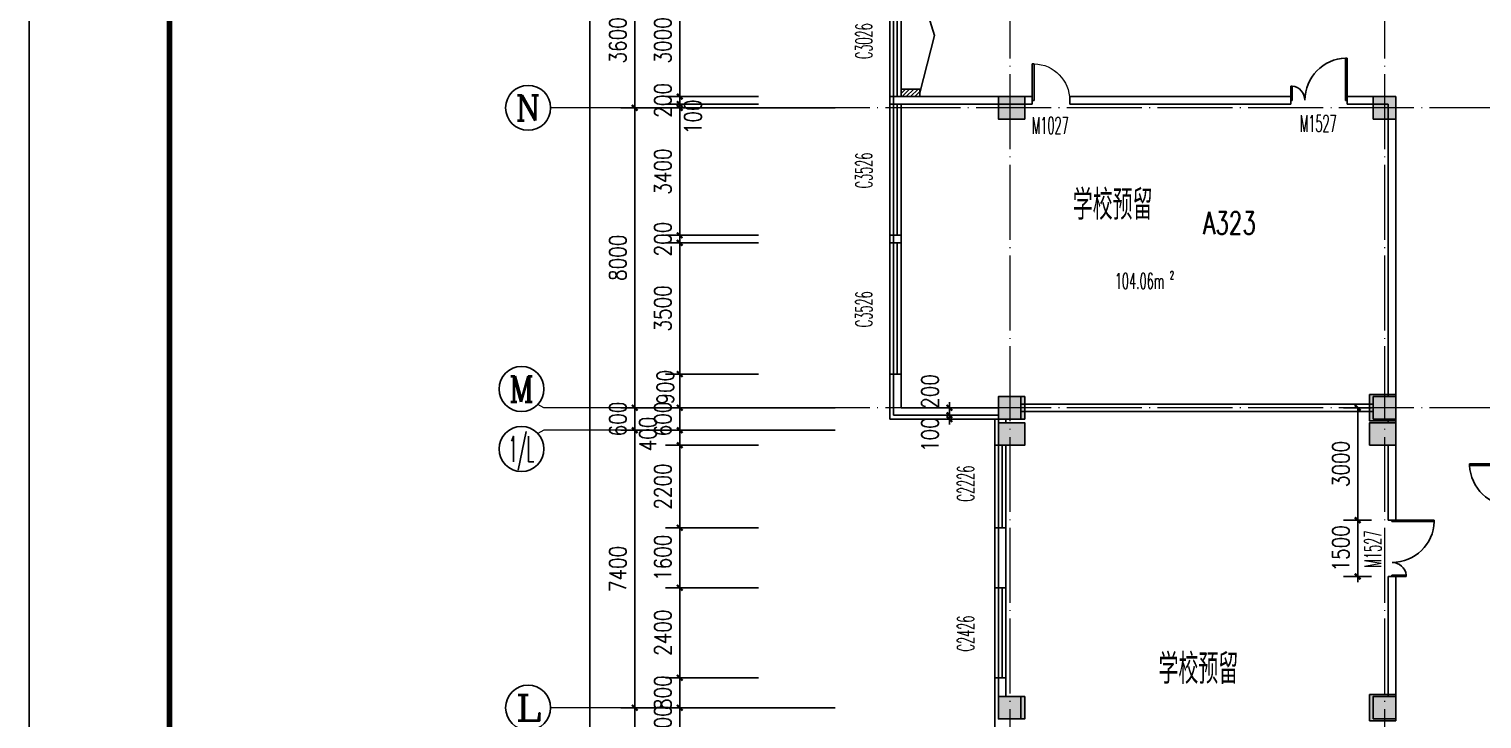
# Model space of a CAD drawing. Extents: x 1417642 to 3570900, y 124798 to 1191112.
# Drawn here: x 1417642 to 1456410, y 461495 to 479896 of the extents above; entities that cross this region are included whole.
import ezdxf
from ezdxf.enums import TextEntityAlignment as Align

# ---------------------------------------------------------------- set-up
doc = ezdxf.new("R2010")
doc.units = 0
doc.header["$LTSCALE"] = 1000
doc.header["$MEASUREMENT"] = 0
doc.linetypes.add('DOTE', pattern=[2.42, 2, -0.2, 0.02, -0.2])
doc.layers.get('0').update_dxf_attribs({"linetype": 'CONTINUOUS'})
doc.layers.get('Defpoints').update_dxf_attribs({"linetype": 'CONTINUOUS'})
for name, color, linetype in [('AXIS', 3, 'CONTINUOUS'), ('AXIS_TEXT', 7, 'CONTINUOUS'), ('colu', 2, 'CONTINUOUS'), ('COLUMN', 9, 'CONTINUOUS'), ('DOTE', 1, 'DOTE'), ('PUB_DIM', 3, 'CONTINUOUS'), ('PUB_HATCH', 8, 'CONTINUOUS'), ('PUB_TEXT', 40, 'CONTINUOUS'), ('PUB_TITLE', 4, 'CONTINUOUS'), ('SPACE', 7, 'CONTINUOUS'), ('STAIR', 2, 'CONTINUOUS'), ('SURFACE', 6, 'CONTINUOUS'), ('tiaozheng', 20, 'CONTINUOUS'), ('WALL', 4, 'CONTINUOUS'), ('WINDOW', 2, 'CONTINUOUS'), ('WINDOW_TEXT', 7, 'CONTINUOUS'), ('填充', 252, 'CONTINUOUS'), ('柱填充', 8, 'CONTINUOUS')]:
    doc.layers.add(name, color=color, linetype=linetype)
doc.styles.add('_TCH_AXIS', font='COMPLEX', dxfattribs={"bigfont": 'GBCBIG'})
doc.styles.add('_TCH_SPACE', font='ROMANS', dxfattribs={"width": 0.7, "height": 5, "bigfont": 'Z'})
doc.styles.add('_TCH_WINDOW', font='ROMANS.shx', dxfattribs={"width": 0.7, "height": 400, "bigfont": 'Z.shx'})
doc.styles.add('DIM_FONT', font='SIMPLEX.shx', dxfattribs={"width": 0.8})
doc.styles.add('Z', font='ROMANS', dxfattribs={"width": 0.7, "bigfont": 'Z'})
doc.dimstyles.new('DIMN150', dxfattribs={"dimscale": 1.5, "dimtxt": 300, "dimasz": 100, "dimexe": 250, "dimexo": 300, "dimgap": 150, "dimtad": 1, "dimdec": 0, "dimzin": 0, "dimdsep": 46, "dimtxsty": 'DIM_FONT', "dimblk": 'ARCHTICK', "dimcen": 0.09, "dimdle": 1.5, "dimclrt": 7, "dimazin": 2, "dimtfac": 1, "dimtdec": 0, "dimtix": 1, "dimtmove": 2, "dimatfit": 3, "dimldrblk": 'ARCHTICK', "dimfxl": 1, "dimtolj": 1, "dimtzin": 0, "dimarcsym": 0})

# ---------------------------------------------------------------- blocks, each defined once
blk = doc.blocks.new('896')
at = {"layer": '柱填充'}
h = blk.add_hatch(color=256, dxfattribs=at)
h.paths.add_polyline_path([(1580873, 568265), (1580873, 568965), (1580273, 568965), (1580273, 568265)])
h.paths.add_polyline_path([(1572873, 568265), (1572873, 568965), (1572273, 568965), (1572273, 568265)])
h.paths.add_polyline_path([(1564873, 568265), (1564873, 568965), (1564273, 568965), (1564273, 568265)])
h.paths.add_polyline_path([(1556873, 568265), (1556873, 568965), (1556273, 568965), (1556273, 568265)])
h.paths.add_polyline_path([(1546873, 568265), (1546873, 568965), (1546273, 568965), (1546273, 568265)])
h.paths.add_polyline_path([(1536873, 568265), (1536873, 568965), (1536273, 568965), (1536273, 568265)])
h.paths.add_polyline_path([(1533273, 568265), (1533273, 568965), (1532673, 568965), (1532673, 568265)])
h.paths.add_polyline_path([(1523273, 568365), (1523273, 568965), (1522673, 568965), (1522673, 568365)])
h.paths.add_polyline_path([(1590123, 558965), (1589423, 558965), (1589423, 558365), (1590123, 558365)])
h.paths.add_polyline_path([(1580923, 558365), (1580923, 559065), (1580223, 559065), (1580223, 558365)])
h.paths.add_polyline_path([(1572923, 558365), (1572923, 559065), (1572223, 559065), (1572223, 558365)])
h.paths.add_polyline_path([(1564923, 558365), (1564923, 559065), (1564223, 559065), (1564223, 558365)])
h.paths.add_polyline_path([(1556923, 558365), (1556923, 559065), (1556223, 559065), (1556223, 558365)])
h.paths.add_polyline_path([(1546923, 558365), (1546923, 559065), (1546223, 559065), (1546223, 558365)])
h.paths.add_polyline_path([(1536873, 558365), (1536873, 558965), (1536273, 558965), (1536273, 558365)])
h.paths.add_polyline_path([(1533273, 558365), (1533273, 558965), (1532673, 558965), (1532673, 558365)])
h.paths.add_polyline_path([(1523372, 558965), (1522672, 558965), (1522672, 558365), (1523372, 558365)])
h.paths.add_polyline_path([(1590123, 554765), (1590123, 555365), (1589523, 555365), (1589523, 554765)])
h.paths.add_polyline_path([(1580873, 554765), (1580873, 555365), (1580273, 555365), (1580273, 554765)])
h.paths.add_polyline_path([(1572873, 554765), (1572873, 555365), (1572273, 555365), (1572273, 554765)])
h.paths.add_polyline_path([(1564873, 554765), (1564873, 555365), (1564273, 555365), (1564273, 554765)])
h.paths.add_polyline_path([(1556873, 554765), (1556873, 555365), (1556273, 555365), (1556273, 554765)])
h.paths.add_polyline_path([(1546873, 554765), (1546873, 555365), (1546273, 555365), (1546273, 554765)])
h.paths.add_polyline_path([(1536873, 554765), (1536873, 555365), (1536273, 555365), (1536273, 554765)])
h.paths.add_polyline_path([(1533273, 554765), (1533273, 555365), (1532673, 555365), (1532673, 554765)])
h.paths.add_polyline_path([(1523372, 555365), (1522672, 555365), (1522672, 554765), (1523372, 554765)])
h.paths.add_polyline_path([(1590123, 546765), (1590123, 547365), (1589523, 547365), (1589523, 546765)])
h.paths.add_polyline_path([(1580873, 546765), (1580873, 547365), (1580273, 547365), (1580273, 546765)])
h.paths.add_polyline_path([(1572873, 546765), (1572873, 547365), (1572273, 547365), (1572273, 546765)])
h.paths.add_polyline_path([(1564873, 546765), (1564873, 547365), (1564273, 547365), (1564273, 546765)])
h.paths.add_polyline_path([(1556873, 546765), (1556873, 547365), (1556273, 547365), (1556273, 546765)])
h.paths.add_polyline_path([(1546873, 546715), (1546873, 547415), (1546173, 547415), (1546173, 546715)])
h.paths.add_polyline_path([(1536973, 546715), (1536973, 547415), (1536273, 547415), (1536273, 546715)])
h.paths.add_polyline_path([(1533273, 546715), (1533273, 547415), (1532573, 547415), (1532573, 546715)])
h.paths.add_polyline_path([(1523372, 547365), (1522672, 547365), (1522672, 546765), (1523372, 546765)])
h.paths.add_polyline_path([(1546873, 539365), (1546173, 539365), (1546173, 538765), (1546873, 538765)])
h.paths.add_polyline_path([(1536973, 538715), (1536973, 539415), (1536273, 539415), (1536273, 538715)])
h.paths.add_polyline_path([(1533273, 538715), (1533273, 539415), (1532573, 539415), (1532573, 538715)])
h.paths.add_polyline_path([(1523372, 539365), (1522672, 539365), (1522672, 538765), (1523372, 538765)])
h.paths.add_polyline_path([(1546873, 531365), (1546173, 531365), (1546173, 530765), (1546873, 530765)])
h.paths.add_polyline_path([(1536973, 530715), (1536973, 531415), (1536273, 531415), (1536273, 530715)])
h.paths.add_polyline_path([(1533273, 530715), (1533273, 531415), (1532573, 531415), (1532573, 530715)])
h.paths.add_polyline_path([(1523372, 531365), (1522672, 531365), (1522672, 530765), (1523372, 530765)])
h.paths.add_polyline_path([(1546873, 523365), (1546173, 523365), (1546173, 522765), (1546873, 522765)])
h.paths.add_polyline_path([(1536973, 522715), (1536973, 523415), (1536273, 523415), (1536273, 522715)])
h.paths.add_polyline_path([(1533273, 522715), (1533273, 523415), (1532573, 523415), (1532573, 522715)])
h.paths.add_polyline_path([(1523372, 523365), (1522672, 523365), (1522672, 522765), (1523372, 522765)])
h.paths.add_polyline_path([(1546873, 515365), (1546173, 515365), (1546173, 514765), (1546873, 514765)])
h.paths.add_polyline_path([(1536973, 514715), (1536973, 515415), (1536273, 515415), (1536273, 514715)])
h.paths.add_polyline_path([(1533273, 514715), (1533273, 515415), (1532573, 515415), (1532573, 514715)])
h.paths.add_polyline_path([(1523372, 515365), (1522672, 515365), (1522672, 514765), (1523372, 514765)])
h.paths.add_polyline_path([(1546873, 507365), (1546173, 507365), (1546173, 506765), (1546873, 506765)])
h.paths.add_polyline_path([(1536973, 506715), (1536973, 507415), (1536273, 507415), (1536273, 506715)])
h.paths.add_polyline_path([(1533273, 506715), (1533273, 507415), (1532573, 507415), (1532573, 506715)])
h.paths.add_polyline_path([(1523372, 507365), (1522672, 507365), (1522672, 506765), (1523372, 506765)])
h.paths.add_polyline_path([(1546873, 499365), (1546173, 499365), (1546173, 498765), (1546873, 498765)])
h.paths.add_polyline_path([(1536973, 498715), (1536973, 499415), (1536273, 499415), (1536273, 498715)])
h.paths.add_polyline_path([(1533273, 498715), (1533273, 499415), (1532573, 499415), (1532573, 498715)])
h.paths.add_polyline_path([(1523372, 499365), (1522672, 499365), (1522672, 498765), (1523372, 498765)])
h.paths.add_polyline_path([(1546873, 490765), (1546873, 491365), (1546273, 491365), (1546273, 490765)])
h.paths.add_polyline_path([(1536873, 490765), (1536873, 491365), (1536273, 491365), (1536273, 490765)])
h.paths.add_polyline_path([(1533273, 490765), (1533273, 491365), (1532673, 491365), (1532673, 490765)])
h.paths.add_polyline_path([(1523273, 490765), (1523273, 491365), (1522673, 491365), (1522673, 490765)])
at = {"layer": 'colu'}
for points in [[(1523372, 555365), (1522672, 555365), (1522672, 554765), (1523372, 554765)], [(1533273, 554765), (1533273, 555365), (1532673, 555365), (1532673, 554765)], [(1533273, 546715), (1533273, 547415), (1532573, 547415), (1532573, 546715)], [(1523372, 547365), (1522672, 547365), (1522672, 546765), (1523372, 546765)], [(1523372, 539365), (1522672, 539365), (1522672, 538765), (1523372, 538765)], [(1533273, 538715), (1533273, 539415), (1532573, 539415), (1532573, 538715)]]:
    blk.add_lwpolyline(points, close=True, dxfattribs=at)
blk = doc.blocks.new('_ArchTick')
at = {"color": 0, "linetype": 'ByBlock', "const_width": 0.4}
blk.add_lwpolyline([(-0.5, -0.5), (0.5, 0.5)], dxfattribs=at)
blk = doc.blocks.new('*D1720')
at = {"layer": 'Defpoints', "color": 0}
for p in [(1442201, 469795), (1442210, 469795), (1442210, 469595)]:
    blk.add_point(p, dxfattribs=at)
at = {"layer": 'PUB_DIM', "color": 0, "lineweight": -2}
for p, q in [((1442201, 469795), (1442201, 469945)), ((1441760, 469795), (1441826, 469795)), ((1441760, 469595), (1441826, 469595)), ((1442201, 469595), (1442201, 469795)), ((1442201, 469595), (1442201, 469445))]:
    blk.add_line(p, q, dxfattribs=at)
at = {"layer": 'PUB_DIM', "color": 0, "lineweight": -2, "xscale": 150, "yscale": 150, "zscale": 150}
for p, rotation in [((1442201, 469795), 270), ((1442201, 469595), 90)]:
    blk.add_blockref('_ArchTick', p, dxfattribs=dict(at, rotation=rotation))
at = {"layer": 'PUB_DIM', "color": 7, "insert": (1441683, 470229), "char_height": 450, "attachment_point": 5, "rotation": 90, "style": 'DIM_FONT'}
blk.add_mtext('\\A1;200', dxfattribs=at)
blk = doc.blocks.new('*D1721')
at = {"layer": 'Defpoints', "color": 0}
for p in [(1442201, 469595), (1442210, 469595), (1442210, 469495)]:
    blk.add_point(p, dxfattribs=at)
at = {"layer": 'PUB_DIM', "color": 0, "lineweight": -2}
for p, q in [((1441760, 469595), (1441826, 469595)), ((1441760, 469495), (1441826, 469495)), ((1442201, 469595), (1442201, 469745)), ((1442201, 469495), (1442201, 469595)), ((1442201, 469495), (1442201, 469345))]:
    blk.add_line(p, q, dxfattribs=at)
at = {"layer": 'PUB_DIM', "color": 0, "lineweight": -2, "xscale": 150, "yscale": 150, "zscale": 150}
for p, rotation in [((1442201, 469595), 270), ((1442201, 469495), 90)]:
    blk.add_blockref('_ArchTick', p, dxfattribs=dict(at, rotation=rotation))
at = {"layer": 'PUB_DIM', "color": 7, "insert": (1441683, 469078), "char_height": 450, "attachment_point": 5, "rotation": 90, "style": 'DIM_FONT'}
blk.add_mtext('\\A1;100', dxfattribs=at)
blk = doc.blocks.new('*D2079')
at = {"layer": 'Defpoints', "color": 0}
for p in [(1432604, 491395), (1436111, 491395), (1436111, 392795)]:
    blk.add_point(p, dxfattribs=at)
at = {"layer": 'PUB_DIM', "color": 0, "lineweight": -2}
for p, q in [((1435661, 491395), (1432229, 491395)), ((1432604, 392793), (1432604, 491398)), ((1435661, 392795), (1432229, 392795))]:
    blk.add_line(p, q, dxfattribs=at)
at = {"layer": 'PUB_DIM', "color": 0, "lineweight": -2, "xscale": 150, "yscale": 150, "zscale": 150}
for p, rotation in [((1432604, 491395), 90), ((1432604, 392795), 270)]:
    blk.add_blockref('_ArchTick', p, dxfattribs=dict(at, rotation=rotation))
at = {"layer": 'PUB_DIM', "color": 7, "insert": (1432154, 442095), "char_height": 450, "attachment_point": 5, "rotation": 90, "style": 'DIM_FONT'}
blk.add_mtext('\\A1;98600', dxfattribs=at)
blk = doc.blocks.new('*D2081')
at = {"layer": 'AXIS', "color": 0, "lineweight": -2}
for p, q in [((1439153, 481395), (1433429, 481395)), ((1433804, 477793), (1433804, 481398)), ((1439153, 477795), (1433429, 477795))]:
    blk.add_line(p, q, dxfattribs=at)
at = {"layer": 'Defpoints', "color": 0}
for p in [(1433804, 481395), (1439603, 481395), (1439603, 477795)]:
    blk.add_point(p, dxfattribs=at)
at = {"layer": 'AXIS', "color": 0, "lineweight": -2, "xscale": 150, "yscale": 150, "zscale": 150}
for p, rotation in [((1433804, 481395), 90), ((1433804, 477795), 270)]:
    blk.add_blockref('_ArchTick', p, dxfattribs=dict(at, rotation=rotation))
at = {"layer": 'AXIS', "color": 7, "insert": (1433354, 479595), "char_height": 450, "attachment_point": 5, "rotation": 90, "style": 'DIM_FONT'}
blk.add_mtext('\\A1;3600', dxfattribs=at)
blk = doc.blocks.new('*D2082')
at = {"layer": 'AXIS', "color": 0, "lineweight": -2}
for p, q in [((1439153, 477795), (1433429, 477795)), ((1433804, 469793), (1433804, 477798)), ((1439153, 469795), (1433429, 469795))]:
    blk.add_line(p, q, dxfattribs=at)
at = {"layer": 'Defpoints', "color": 0}
for p in [(1433804, 477795), (1439603, 477795), (1439603, 469795)]:
    blk.add_point(p, dxfattribs=at)
at = {"layer": 'AXIS', "color": 0, "lineweight": -2, "xscale": 150, "yscale": 150, "zscale": 150}
for p, rotation in [((1433804, 477795), 90), ((1433804, 469795), 270)]:
    blk.add_blockref('_ArchTick', p, dxfattribs=dict(at, rotation=rotation))
at = {"layer": 'AXIS', "color": 7, "insert": (1433354, 473795), "char_height": 450, "attachment_point": 5, "rotation": 90, "style": 'DIM_FONT'}
blk.add_mtext('\\A1;8000', dxfattribs=at)
blk = doc.blocks.new('*D2083')
at = {"layer": 'AXIS', "color": 0, "lineweight": -2}
for p, q in [((1433804, 469795), (1433804, 469945)), ((1439153, 469795), (1433429, 469795)), ((1433804, 469195), (1433804, 469795)), ((1439153, 469195), (1433429, 469195)), ((1433804, 469195), (1433804, 469045))]:
    blk.add_line(p, q, dxfattribs=at)
at = {"layer": 'Defpoints', "color": 0}
for p in [(1433804, 469795), (1439603, 469795), (1439603, 469195)]:
    blk.add_point(p, dxfattribs=at)
at = {"layer": 'AXIS', "color": 0, "lineweight": -2, "xscale": 150, "yscale": 150, "zscale": 150}
for p, rotation in [((1433804, 469795), 270), ((1433804, 469195), 90)]:
    blk.add_blockref('_ArchTick', p, dxfattribs=dict(at, rotation=rotation))
at = {"layer": 'AXIS', "color": 7, "insert": (1433354, 469495), "char_height": 450, "attachment_point": 5, "rotation": 90, "style": 'DIM_FONT'}
blk.add_mtext('\\A1;600', dxfattribs=at)
blk = doc.blocks.new('*D2084')
at = {"layer": 'AXIS', "color": 0, "lineweight": -2}
for p, q in [((1439153, 469195), (1433429, 469195)), ((1433804, 461793), (1433804, 469198)), ((1439153, 461795), (1433429, 461795))]:
    blk.add_line(p, q, dxfattribs=at)
at = {"layer": 'Defpoints', "color": 0}
for p in [(1433804, 469195), (1439603, 469195), (1439603, 461795)]:
    blk.add_point(p, dxfattribs=at)
at = {"layer": 'AXIS', "color": 0, "lineweight": -2, "xscale": 150, "yscale": 150, "zscale": 150}
for p, rotation in [((1433804, 469195), 90), ((1433804, 461795), 270)]:
    blk.add_blockref('_ArchTick', p, dxfattribs=dict(at, rotation=rotation))
at = {"layer": 'AXIS', "color": 7, "insert": (1433354, 465495), "char_height": 450, "attachment_point": 5, "rotation": 90, "style": 'DIM_FONT'}
blk.add_mtext('\\A1;7400', dxfattribs=at)
blk = doc.blocks.new('*D2085')
at = {"layer": 'AXIS', "color": 0, "lineweight": -2}
for p, q in [((1439153, 461795), (1433429, 461795)), ((1433804, 453793), (1433804, 461798)), ((1439153, 453795), (1433429, 453795))]:
    blk.add_line(p, q, dxfattribs=at)
at = {"layer": 'Defpoints', "color": 0}
for p in [(1433804, 461795), (1439603, 461795), (1439603, 453795)]:
    blk.add_point(p, dxfattribs=at)
at = {"layer": 'AXIS', "color": 0, "lineweight": -2, "xscale": 150, "yscale": 150, "zscale": 150}
for p, rotation in [((1433804, 461795), 90), ((1433804, 453795), 270)]:
    blk.add_blockref('_ArchTick', p, dxfattribs=dict(at, rotation=rotation))
at = {"layer": 'AXIS', "color": 7, "insert": (1433354, 457795), "char_height": 450, "attachment_point": 5, "rotation": 90, "style": 'DIM_FONT'}
blk.add_mtext('\\A1;8000', dxfattribs=at)
blk = doc.blocks.new('*D2095')
at = {"layer": 'Defpoints', "color": 0}
for p in [(1435004, 469795), (1437553, 469795), (1437553, 469195)]:
    blk.add_point(p, dxfattribs=at)
at = {"layer": 'PUB_DIM', "color": 0, "lineweight": -2}
for p, q in [((1435004, 469795), (1435004, 469945)), ((1437103, 469795), (1434629, 469795)), ((1435004, 469195), (1435004, 469795)), ((1437103, 469195), (1434629, 469195)), ((1435004, 469195), (1435004, 469045))]:
    blk.add_line(p, q, dxfattribs=at)
at = {"layer": 'PUB_DIM', "color": 0, "lineweight": -2, "xscale": 150, "yscale": 150, "zscale": 150}
for p, rotation in [((1435004, 469795), 270), ((1435004, 469195), 90)]:
    blk.add_blockref('_ArchTick', p, dxfattribs=dict(at, rotation=rotation))
at = {"layer": 'PUB_DIM', "color": 7, "insert": (1434554, 469495), "char_height": 450, "attachment_point": 5, "rotation": 90, "style": 'DIM_FONT'}
blk.add_mtext('\\A1;600', dxfattribs=at)
blk = doc.blocks.new('*D2096')
at = {"layer": 'Defpoints', "color": 0}
for p in [(1435004, 469195), (1437553, 469195), (1437553, 468795)]:
    blk.add_point(p, dxfattribs=at)
at = {"layer": 'PUB_DIM', "color": 0, "lineweight": -2}
for p, q in [((1437103, 469195), (1434629, 469195)), ((1435004, 469195), (1435004, 469345)), ((1435004, 468795), (1435004, 469195)), ((1437103, 468795), (1434629, 468795)), ((1435004, 468795), (1435004, 468645))]:
    blk.add_line(p, q, dxfattribs=at)
at = {"layer": 'PUB_DIM', "color": 0, "lineweight": -2, "xscale": 150, "yscale": 150, "zscale": 150}
for p, rotation in [((1435004, 469195), 270), ((1435004, 468795), 90)]:
    blk.add_blockref('_ArchTick', p, dxfattribs=dict(at, rotation=rotation))
at = {"layer": 'PUB_DIM', "color": 7, "insert": (1434153, 469095), "char_height": 450, "attachment_point": 5, "rotation": 90, "style": 'DIM_FONT'}
blk.add_mtext('\\A1;400', dxfattribs=at)
blk = doc.blocks.new('*D2097')
at = {"layer": 'Defpoints', "color": 0}
for p in [(1435004, 468795), (1437553, 468795), (1437553, 466595)]:
    blk.add_point(p, dxfattribs=at)
at = {"layer": 'PUB_DIM', "color": 0, "lineweight": -2}
for p, q in [((1437103, 468795), (1434629, 468795)), ((1435004, 466593), (1435004, 468798)), ((1437103, 466595), (1434629, 466595))]:
    blk.add_line(p, q, dxfattribs=at)
at = {"layer": 'PUB_DIM', "color": 0, "lineweight": -2, "xscale": 150, "yscale": 150, "zscale": 150}
for p, rotation in [((1435004, 468795), 90), ((1435004, 466595), 270)]:
    blk.add_blockref('_ArchTick', p, dxfattribs=dict(at, rotation=rotation))
at = {"layer": 'PUB_DIM', "color": 7, "insert": (1434554, 467695), "char_height": 450, "attachment_point": 5, "rotation": 90, "style": 'DIM_FONT'}
blk.add_mtext('\\A1;2200', dxfattribs=at)
blk = doc.blocks.new('*D2098')
at = {"layer": 'Defpoints', "color": 0}
for p in [(1435004, 466595), (1437553, 466595), (1437553, 464995)]:
    blk.add_point(p, dxfattribs=at)
at = {"layer": 'PUB_DIM', "color": 0, "lineweight": -2}
for p, q in [((1437103, 466595), (1434629, 466595)), ((1435004, 466595), (1435004, 466745)), ((1435004, 464995), (1435004, 466595)), ((1437103, 464995), (1434629, 464995)), ((1435004, 464995), (1435004, 464845))]:
    blk.add_line(p, q, dxfattribs=at)
at = {"layer": 'PUB_DIM', "color": 0, "lineweight": -2, "xscale": 150, "yscale": 150, "zscale": 150}
for p, rotation in [((1435004, 466595), 270), ((1435004, 464995), 90)]:
    blk.add_blockref('_ArchTick', p, dxfattribs=dict(at, rotation=rotation))
at = {"layer": 'PUB_DIM', "color": 7, "insert": (1434554, 465795), "char_height": 450, "attachment_point": 5, "rotation": 90, "style": 'DIM_FONT'}
blk.add_mtext('\\A1;1600', dxfattribs=at)
blk = doc.blocks.new('*D2099')
at = {"layer": 'Defpoints', "color": 0}
for p in [(1435004, 464995), (1437553, 464995), (1437553, 462595)]:
    blk.add_point(p, dxfattribs=at)
at = {"layer": 'PUB_DIM', "color": 0, "lineweight": -2}
for p, q in [((1437103, 464995), (1434629, 464995)), ((1435004, 462593), (1435004, 464998)), ((1437103, 462595), (1434629, 462595))]:
    blk.add_line(p, q, dxfattribs=at)
at = {"layer": 'PUB_DIM', "color": 0, "lineweight": -2, "xscale": 150, "yscale": 150, "zscale": 150}
for p, rotation in [((1435004, 464995), 90), ((1435004, 462595), 270)]:
    blk.add_blockref('_ArchTick', p, dxfattribs=dict(at, rotation=rotation))
at = {"layer": 'PUB_DIM', "color": 7, "insert": (1434554, 463795), "char_height": 450, "attachment_point": 5, "rotation": 90, "style": 'DIM_FONT'}
blk.add_mtext('\\A1;2400', dxfattribs=at)
blk = doc.blocks.new('*D2100')
at = {"layer": 'Defpoints', "color": 0}
for p in [(1435004, 462595), (1437553, 462595), (1437553, 461795)]:
    blk.add_point(p, dxfattribs=at)
at = {"layer": 'PUB_DIM', "color": 0, "lineweight": -2}
for p, q in [((1437103, 462595), (1434629, 462595)), ((1435004, 462595), (1435004, 462745)), ((1435004, 461795), (1435004, 462595)), ((1437103, 461795), (1434629, 461795)), ((1435004, 461795), (1435004, 461645))]:
    blk.add_line(p, q, dxfattribs=at)
at = {"layer": 'PUB_DIM', "color": 0, "lineweight": -2, "xscale": 150, "yscale": 150, "zscale": 150}
for p, rotation in [((1435004, 462595), 270), ((1435004, 461795), 90)]:
    blk.add_blockref('_ArchTick', p, dxfattribs=dict(at, rotation=rotation))
at = {"layer": 'PUB_DIM', "color": 7, "insert": (1434554, 462195), "char_height": 450, "attachment_point": 5, "rotation": 90, "style": 'DIM_FONT'}
blk.add_mtext('\\A1;800', dxfattribs=at)
blk = doc.blocks.new('*D2101')
at = {"layer": 'Defpoints', "color": 0}
for p in [(1435004, 461795), (1437553, 461795), (1437553, 460995)]:
    blk.add_point(p, dxfattribs=at)
at = {"layer": 'PUB_DIM', "color": 0, "lineweight": -2}
for p, q in [((1437103, 461795), (1434629, 461795)), ((1435004, 461795), (1435004, 461945)), ((1435004, 460995), (1435004, 461795)), ((1437103, 460995), (1434629, 460995)), ((1435004, 460995), (1435004, 460845))]:
    blk.add_line(p, q, dxfattribs=at)
at = {"layer": 'PUB_DIM', "color": 0, "lineweight": -2, "xscale": 150, "yscale": 150, "zscale": 150}
for p, rotation in [((1435004, 461795), 270), ((1435004, 460995), 90)]:
    blk.add_blockref('_ArchTick', p, dxfattribs=dict(at, rotation=rotation))
at = {"layer": 'PUB_DIM', "color": 7, "insert": (1434554, 461395), "char_height": 450, "attachment_point": 5, "rotation": 90, "style": 'DIM_FONT'}
blk.add_mtext('\\A1;800', dxfattribs=at)
blk = doc.blocks.new('*D2263')
at = {"layer": 'Defpoints', "color": 0}
for p in [(1435004, 481095), (1437553, 481095), (1437553, 478095)]:
    blk.add_point(p, dxfattribs=at)
at = {"layer": 'PUB_DIM', "color": 0, "lineweight": -2}
for p, q in [((1437103, 481095), (1434629, 481095)), ((1435004, 478093), (1435004, 481098)), ((1437103, 478095), (1434629, 478095))]:
    blk.add_line(p, q, dxfattribs=at)
at = {"layer": 'PUB_DIM', "color": 0, "lineweight": -2, "xscale": 150, "yscale": 150, "zscale": 150}
for p, rotation in [((1435004, 481095), 90), ((1435004, 478095), 270)]:
    blk.add_blockref('_ArchTick', p, dxfattribs=dict(at, rotation=rotation))
at = {"layer": 'PUB_DIM', "color": 7, "insert": (1434554, 479595), "char_height": 450, "attachment_point": 5, "rotation": 90, "style": 'DIM_FONT'}
blk.add_mtext('\\A1;3000', dxfattribs=at)
blk = doc.blocks.new('*D2264')
at = {"layer": 'Defpoints', "color": 0}
for p in [(1435004, 478095), (1437553, 478095), (1437553, 477895)]:
    blk.add_point(p, dxfattribs=at)
at = {"layer": 'PUB_DIM', "color": 0, "lineweight": -2}
for p, q in [((1437103, 478095), (1434629, 478095)), ((1435004, 478095), (1435004, 478245)), ((1435004, 477895), (1435004, 478095)), ((1437103, 477895), (1434629, 477895)), ((1435004, 477895), (1435004, 477745))]:
    blk.add_line(p, q, dxfattribs=at)
at = {"layer": 'PUB_DIM', "color": 0, "lineweight": -2, "xscale": 150, "yscale": 150, "zscale": 150}
for p, rotation in [((1435004, 478095), 270), ((1435004, 477895), 90)]:
    blk.add_blockref('_ArchTick', p, dxfattribs=dict(at, rotation=rotation))
at = {"layer": 'PUB_DIM', "color": 7, "insert": (1434554, 477995), "char_height": 450, "attachment_point": 5, "rotation": 90, "style": 'DIM_FONT'}
blk.add_mtext('\\A1;200', dxfattribs=at)
blk = doc.blocks.new('*D2265')
at = {"layer": 'Defpoints', "color": 0}
for p in [(1435004, 477895), (1437553, 477895), (1437553, 477795)]:
    blk.add_point(p, dxfattribs=at)
at = {"layer": 'PUB_DIM', "color": 0, "lineweight": -2}
for p, q in [((1435004, 477895), (1435004, 478045)), ((1437103, 477895), (1434629, 477895)), ((1437103, 477795), (1434629, 477795)), ((1435004, 477795), (1435004, 477895)), ((1435004, 477795), (1435004, 477645))]:
    blk.add_line(p, q, dxfattribs=at)
at = {"layer": 'PUB_DIM', "color": 0, "lineweight": -2, "xscale": 150, "yscale": 150, "zscale": 150}
for p, rotation in [((1435004, 477895), 270), ((1435004, 477795), 90)]:
    blk.add_blockref('_ArchTick', p, dxfattribs=dict(at, rotation=rotation))
at = {"layer": 'PUB_DIM', "color": 7, "insert": (1435356, 477556), "char_height": 450, "attachment_point": 5, "rotation": 90, "style": 'DIM_FONT'}
blk.add_mtext('\\A1;100', dxfattribs=at)
blk = doc.blocks.new('*D2266')
at = {"layer": 'Defpoints', "color": 0}
for p in [(1435004, 477795), (1437553, 477795), (1437553, 474395)]:
    blk.add_point(p, dxfattribs=at)
at = {"layer": 'PUB_DIM', "color": 0, "lineweight": -2}
for p, q in [((1437103, 477795), (1434629, 477795)), ((1435004, 474393), (1435004, 477798)), ((1437103, 474395), (1434629, 474395))]:
    blk.add_line(p, q, dxfattribs=at)
at = {"layer": 'PUB_DIM', "color": 0, "lineweight": -2, "xscale": 150, "yscale": 150, "zscale": 150}
for p, rotation in [((1435004, 477795), 90), ((1435004, 474395), 270)]:
    blk.add_blockref('_ArchTick', p, dxfattribs=dict(at, rotation=rotation))
at = {"layer": 'PUB_DIM', "color": 7, "insert": (1434554, 476095), "char_height": 450, "attachment_point": 5, "rotation": 90, "style": 'DIM_FONT'}
blk.add_mtext('\\A1;3400', dxfattribs=at)
blk = doc.blocks.new('*D2267')
at = {"layer": 'Defpoints', "color": 0}
for p in [(1435004, 474395), (1437553, 474395), (1437553, 474195)]:
    blk.add_point(p, dxfattribs=at)
at = {"layer": 'PUB_DIM', "color": 0, "lineweight": -2}
for p, q in [((1435004, 474395), (1435004, 474545)), ((1437103, 474395), (1434629, 474395)), ((1437103, 474195), (1434629, 474195)), ((1435004, 474195), (1435004, 474395)), ((1435004, 474195), (1435004, 474045))]:
    blk.add_line(p, q, dxfattribs=at)
at = {"layer": 'PUB_DIM', "color": 0, "lineweight": -2, "xscale": 150, "yscale": 150, "zscale": 150}
for p, rotation in [((1435004, 474395), 270), ((1435004, 474195), 90)]:
    blk.add_blockref('_ArchTick', p, dxfattribs=dict(at, rotation=rotation))
at = {"layer": 'PUB_DIM', "color": 7, "insert": (1434554, 474295), "char_height": 450, "attachment_point": 5, "rotation": 90, "style": 'DIM_FONT'}
blk.add_mtext('\\A1;200', dxfattribs=at)
blk = doc.blocks.new('*D2268')
at = {"layer": 'Defpoints', "color": 0}
for p in [(1435004, 474195), (1437553, 474195), (1437553, 470695)]:
    blk.add_point(p, dxfattribs=at)
at = {"layer": 'PUB_DIM', "color": 0, "lineweight": -2}
for p, q in [((1437103, 474195), (1434629, 474195)), ((1435004, 470693), (1435004, 474198)), ((1437103, 470695), (1434629, 470695))]:
    blk.add_line(p, q, dxfattribs=at)
at = {"layer": 'PUB_DIM', "color": 0, "lineweight": -2, "xscale": 150, "yscale": 150, "zscale": 150}
for p, rotation in [((1435004, 474195), 90), ((1435004, 470695), 270)]:
    blk.add_blockref('_ArchTick', p, dxfattribs=dict(at, rotation=rotation))
at = {"layer": 'PUB_DIM', "color": 7, "insert": (1434554, 472445), "char_height": 450, "attachment_point": 5, "rotation": 90, "style": 'DIM_FONT'}
blk.add_mtext('\\A1;3500', dxfattribs=at)
blk = doc.blocks.new('*D2269')
at = {"layer": 'Defpoints', "color": 0}
for p in [(1435004, 470695), (1437553, 470695), (1437553, 469795)]:
    blk.add_point(p, dxfattribs=at)
at = {"layer": 'PUB_DIM', "color": 0, "lineweight": -2}
for p, q in [((1437103, 470695), (1434629, 470695)), ((1435004, 469793), (1435004, 470698)), ((1437103, 469795), (1434629, 469795))]:
    blk.add_line(p, q, dxfattribs=at)
at = {"layer": 'PUB_DIM', "color": 0, "lineweight": -2, "xscale": 150, "yscale": 150, "zscale": 150}
for p, rotation in [((1435004, 470695), 90), ((1435004, 469795), 270)]:
    blk.add_blockref('_ArchTick', p, dxfattribs=dict(at, rotation=rotation))
at = {"layer": 'PUB_DIM', "color": 7, "insert": (1434620, 470342), "char_height": 450, "attachment_point": 5, "rotation": 90, "style": 'DIM_FONT'}
blk.add_mtext('\\A1;900', dxfattribs=at)
blk = doc.blocks.new('*D2289')
at = {"layer": 'Defpoints', "color": 0}
for p in [(1453095, 469795), (1453910, 469795), (1453910, 466795)]:
    blk.add_point(p, dxfattribs=at)
at = {"layer": 'PUB_DIM', "color": 0, "lineweight": -2}
for p, q in [((1453460, 469795), (1452720, 469795)), ((1453095, 466793), (1453095, 469798)), ((1453460, 466795), (1452720, 466795))]:
    blk.add_line(p, q, dxfattribs=at)
at = {"layer": 'PUB_DIM', "color": 0, "lineweight": -2, "xscale": 150, "yscale": 150, "zscale": 150}
for p, rotation in [((1453095, 469795), 90), ((1453095, 466795), 270)]:
    blk.add_blockref('_ArchTick', p, dxfattribs=dict(at, rotation=rotation))
at = {"layer": 'PUB_DIM', "color": 7, "insert": (1452645, 468295), "char_height": 450, "attachment_point": 5, "rotation": 90, "style": 'DIM_FONT'}
blk.add_mtext('\\A1;3000', dxfattribs=at)
blk = doc.blocks.new('*D2290')
at = {"layer": 'Defpoints', "color": 0}
for p in [(1453095, 466795), (1453910, 466795), (1453910, 465295)]:
    blk.add_point(p, dxfattribs=at)
at = {"layer": 'PUB_DIM', "color": 0, "lineweight": -2}
for p, q in [((1453460, 466795), (1452720, 466795)), ((1453095, 466795), (1453095, 466945)), ((1453095, 465295), (1453095, 466795)), ((1453460, 465295), (1452720, 465295)), ((1453095, 465295), (1453095, 465145))]:
    blk.add_line(p, q, dxfattribs=at)
at = {"layer": 'PUB_DIM', "color": 0, "lineweight": -2, "xscale": 150, "yscale": 150, "zscale": 150}
for p, rotation in [((1453095, 466795), 270), ((1453095, 465295), 90)]:
    blk.add_blockref('_ArchTick', p, dxfattribs=dict(at, rotation=rotation))
at = {"layer": 'PUB_DIM', "color": 7, "insert": (1452645, 466045), "char_height": 450, "attachment_point": 5, "rotation": 90, "style": 'DIM_FONT'}
blk.add_mtext('\\A1;1500', dxfattribs=at)
blk = doc.blocks.new('_FZH')
blk.add_lwpolyline([(-0.5, -0.5), (0.5, -0.5), (0.5, 0.5), (-0.5, 0.5)], close=True)
at = {"layer": 'PUB_HATCH'}
blk.add_solid([(-0.5, -0.5), (0.5, -0.5), (-0.5, 0.5), (0.5, 0.5)], dxfattribs=at)
blk = doc.blocks.new('$TCHSYS$WIN2D')
for p, q in [((-0.5, 0.5), (0.5, 0.5)), ((-0.5, 0.5), (-0.5, -0.5)), ((0.5, 0.5), (0.5, -0.5)), ((0.5, 0.167), (-0.5, 0.167)), ((0.5, -0.167), (-0.5, -0.167)), ((-0.5, -0.5), (0.5, -0.5))]:
    blk.add_line(p, q)
blk = doc.blocks.new('$DorLib2D$00000225')
at = {"color": 0}
for p, q in [((0.475, -0.001), (0.475, 0.752)), ((0.475, 0.752), (0.5, 0.752)), ((0.5, -0.001), (0.5, 0.752)), ((-0.5, 0), (-0.5, 0.252)), ((-0.475, 0.252), (-0.5, 0.252)), ((-0.475, 0), (-0.475, 0.252)), ((-0.475, 0), (-0.5, 0)), ((0.475, -0.001), (0.5, -0.001))]:
    blk.add_line(p, q, dxfattribs=at)
for centre, radius, start, end in [((0.505, -0.002), 0.755, 92.2493, 179.7238), ((-0.501, 0.003), 0.251, 359.7899, 84.0974)]:
    blk.add_arc(centre, radius, start, end, dxfattribs=at)
blk = doc.blocks.new('$DorLib2D$00000001')
for p, q in [((0.45, 0.975), (0.5, 0.975)), ((0.45, 0), (0.45, 0.975)), ((0.5, 0), (0.5, 0.975)), ((0.5, 0), (0.45, 0))]:
    blk.add_line(p, q)
at = {"lineweight": 13}
blk.add_arc((0.475, 0), 0.975, 91.4693, 180, dxfattribs=at)

msp = doc.modelspace()

# ---------------------------------------------------------------- hatches: boundary and pattern name
at = {"layer": 'STAIR'}
h = msp.add_hatch(dxfattribs=at)
h.set_pattern_fill('ANSI31', color=256, scale=50)
h.set_pattern_definition([(45, (-840.14, -2346.26), (-56.1266008, 56.1266008), [])])
h.paths.add_polyline_path([(1440910.3, 478295.5), (1440910.3, 478095.5), (1441410.3, 478095.5), (1441410.3, 478295.5)])

# ---------------------------------------------------------------- linework, layer by layer
at = {"layer": 'AXIS', "lineweight": 0}
for p, q in [((1437407.4, 477795.5), (1431559, 477795.5)), ((1431382.4, 469795.5, 0), (1431215.2, 469879.9, 0)), ((1437407.4, 469795.5), (1431382.4, 469795.5, 0)), ((1431382.4, 469195.5, 0), (1431215.2, 469111, 0)), ((1437407.4, 469195.5), (1431382.4, 469195.5, 0)), ((1437407.4, 461795.5), (1431559, 461795.5))]:
    msp.add_line(p, q, dxfattribs=at)
at = {"layer": 'AXIS'}
for centre in [(1430959, 477795.5), (1430782.4, 470295.5), (1430782.4, 468695.5), (1430959, 461795.5)]:
    msp.add_circle(centre, 600, dxfattribs=at)
at = {"layer": 'DOTE', "lineweight": 0}
for points in [[(1443810.3, 495635.3), (1443810.3, 385594.9)], [(1453810.3, 495635.3), (1453810.3, 385594.9)], [(1597373.8, 477795.5), (1432083.9, 477795.5)], [(1597373.8, 469795.5), (1432083.9, 469795.5)], [(1597373.8, 469795.5), (1432083.9, 469795.5)]]:
    msp.add_lwpolyline(points, dxfattribs=at)
at = {"layer": 'PUB_TITLE'}
msp.add_lwpolyline([(1417642.3, 380098.4), (1618342.3, 380098.4), (1618342.3, 506248.4), (1417642.3, 506248.4)], close=True, dxfattribs=at)
at = {"layer": 'PUB_TITLE', "const_width": 150}
msp.add_lwpolyline([(1421392.3, 381598.4), (1616842.3, 381598.4), (1616842.3, 504748.4), (1421392.3, 504748.4)], close=True, dxfattribs=at)
at = {"layer": 'STAIR'}
for p in [(1441410.3, 480995.5), (1441410.3, 478195.5)]:
    msp.add_line(p, (1441804, 479725.5), dxfattribs=at)
msp.add_lwpolyline([(1440910.3, 478295.5), (1440910.3, 478095.5), (1441410.3, 478095.5), (1441410.3, 478295.5), (1440910.3, 478295.5)], dxfattribs=at)
at = {"layer": 'SURFACE'}
for p, q in [((1440610.3, 478095.5), (1440710.3, 478095.5)), ((1440610.3, 478095.5), (1440610.3, 477995.5)), ((1440610.3, 477995.5), (1440610.3, 477895.5)), ((1440610.3, 477895.5), (1440710.3, 477895.5)), ((1440610.3, 474395.5), (1440710.3, 474395.5)), ((1440610.3, 474395.5), (1440610.3, 474195.5)), ((1440610.3, 474195.5), (1440710.3, 474195.5)), ((1440610.3, 470695.5), (1440710.3, 470695.5)), ((1440610.3, 470695.5), (1440610.3, 469495.5)), ((1443510.3, 469495.5), (1440610.3, 469495.5)), ((1443410.3, 469495.5), (1443410.3, 469095.5)), ((1443410.3, 469095.5), (1443410.3, 468795.5)), ((1443410.3, 468795.5), (1443510.3, 468795.5)), ((1443410.3, 466595.5), (1443510.3, 466595.5)), ((1443410.3, 466595.5), (1443410.3, 464995.5)), ((1443410.3, 464995.5), (1443510.3, 464995.5)), ((1443410.3, 462595.5), (1443510.3, 462595.5)), ((1443410.3, 462595.5), (1443410.3, 461795.5)), ((1443410.3, 461795.5), (1443410.3, 460995.5))]:
    msp.add_line(p, q, dxfattribs=at)
at = {"layer": 'WALL'}
for p, q in [((1440910.3, 478095.5), (1440710.3, 478095.5)), ((1440710.3, 478095.5), (1440710.3, 477995.5)), ((1444410, 478095.5), (1440910.3, 478095.5)), ((1444410, 477895.5), (1444410, 478095.5)), ((1451310.3, 478095.5), (1445410, 478095.5)), ((1445410, 478095.5), (1445410, 477895.5)), ((1451310.3, 477895.5), (1451310.3, 478095.5)), ((1454110.3, 478095.5), (1452810.3, 478095.5)), ((1452810.3, 478095.5), (1452810.3, 477895.5)), ((1454110.3, 470095.5), (1454110.3, 478095.5)), ((1440710.3, 477995.5), (1440710.3, 477895.5)), ((1440710.3, 477895.5), (1440910.3, 477895.5)), ((1440910.3, 477895.5), (1444410, 477895.5)), ((1445410, 477895.5), (1451310.3, 477895.5)), ((1452810.3, 477895.5), (1453910.3, 477895.5)), ((1453910.3, 470095.5), (1453910.3, 477895.5)), ((1440710.3, 474395.5), (1440710.3, 474195.5)), ((1440910.3, 474395.5), (1440710.3, 474395.5)), ((1440710.3, 474195.5), (1440910.3, 474195.5)), ((1440910.3, 474195.5), (1440910.3, 474395.5)), ((1440910.3, 470695.5), (1440710.3, 470695.5)), ((1440710.3, 470695.5), (1440710.3, 469595.5)), ((1440910.3, 469795.5), (1440910.3, 470695.5)), ((1453510.3, 469895.5), (1444110.3, 469895.5)), ((1443510.3, 469595.5), (1440710.3, 469595.5)), ((1443510.3, 469795.5), (1440910.3, 469795.5)), ((1443510.3, 469495.5), (1443510.3, 469395.5)), ((1443710.3, 469495.5), (1443710.3, 469395.5)), ((1453510.3, 469695.5), (1444110.3, 469695.5)), ((1453910.3, 469395.5), (1453910.3, 469495.5)), ((1454110.3, 469395.5), (1454110.3, 469495.5)), ((1453910.3, 468795.5), (1453910.3, 466795.5)), ((1454110.3, 466795.5), (1454110.3, 468795.5)), ((1453910.3, 466795.5), (1454110.3, 466795.5)), ((1443510.3, 466595.5), (1443510.3, 464995.5)), ((1443710.3, 466595.5), (1443510.3, 466595.5)), ((1443710.3, 464995.5), (1443710.3, 466595.5)), ((1454110.3, 465295.5), (1453910.3, 465295.5)), ((1453910.3, 465295.5), (1453910.3, 462095.5)), ((1454110.3, 462095.5), (1454110.3, 465295.5)), ((1443510.3, 464995.5), (1443710.3, 464995.5)), ((1443710.3, 462595.5), (1443510.3, 462595.5)), ((1443510.3, 462595.5), (1443510.3, 462095.5)), ((1443710.3, 462095.5), (1443710.3, 462595.5))]:
    msp.add_line(p, q, dxfattribs=at)

# ---------------------------------------------------------------- block references
at = {"layer": 'COLUMN', "lineweight": 0, "xscale": 600, "yscale": 600, "zscale": 600}
for p in [(1443810.3, 469795.5), (1453810.3, 469795.5), (1443810.3, 461795.5), (1453810.3, 461795.5)]:
    msp.add_blockref('_FZH', p, dxfattribs=at)
at = {"layer": 'COLUMN', "xscale": 700, "yscale": 600, "zscale": 600}
for p in [(1443860.3, 469095.5, 0), (1453760.3, 469095.5, 0)]:
    msp.add_blockref('_FZH', p, dxfattribs=at)
at = {"layer": 'tiaozheng'}
msp.add_blockref('896', (-79162.5, -77269.7), dxfattribs=at)
at = {"layer": 'WINDOW', "color": 2}
ref = msp.add_blockref('$TCHSYS$WIN2D', (1440760.3, 479595.5), dxfattribs=dict(at, xscale=-3000, yscale=-300, zscale=-3000, rotation=270))
ref.add_attrib('A', 'C3026', (1440143.3, 479096.7), dxfattribs={"layer": 'WINDOW_TEXT', "color": 2, "height": 446.25, "rotation": 90, "style": '_TCH_WINDOW', "width": 0.494118})
at = {"layer": 'WINDOW', "lineweight": 0}
ref = msp.add_blockref('$DorLib2D$00000001', (1444910, 477995.5), dxfattribs=dict(at, xscale=1000, yscale=-1000, zscale=1000, rotation=180.0000000000457))
ref.add_attrib('A', 'M1027', (1444400.8, 477101.7), dxfattribs={"layer": 'WINDOW_TEXT', "lineweight": 0, "height": 446.25, "style": '_TCH_WINDOW', "width": 0.494118})
ref = msp.add_blockref('$DorLib2D$00000225', (1452060.3, 477995.5), dxfattribs=dict(at, xscale=-1500, yscale=-1500, zscale=-1500, rotation=180.0000000000457))
ref.add_attrib('A', 'M1527', (1451551, 477155.3), dxfattribs={"layer": 'WINDOW_TEXT', "lineweight": 0, "height": 446.25, "style": '_TCH_WINDOW', "width": 0.494118})
at = {"layer": 'WINDOW', "color": 2}
ref = msp.add_blockref('$TCHSYS$WIN2D', (1440760.3, 476145.5), dxfattribs=dict(at, xscale=-3500, yscale=-300, zscale=-3500, rotation=270))
ref.add_attrib('A', 'C3526', (1440143.3, 475646.7), dxfattribs={"layer": 'WINDOW_TEXT', "color": 2, "height": 446.25, "rotation": 90, "style": '_TCH_WINDOW', "width": 0.494118})
ref = msp.add_blockref('$TCHSYS$WIN2D', (1440760.3, 472445.5), dxfattribs=dict(at, xscale=-3500, yscale=-300, zscale=-3500, rotation=270))
ref.add_attrib('A', 'C3526', (1440143.3, 471946.7), dxfattribs={"layer": 'WINDOW_TEXT', "color": 2, "height": 446.25, "rotation": 90, "style": '_TCH_WINDOW', "width": 0.494118})
ref = msp.add_blockref('$TCHSYS$WIN2D', (1443560.3, 467695.5), dxfattribs=dict(at, xscale=-2200, yscale=-300, zscale=-2200, rotation=270))
ref.add_attrib('A', 'C2226', (1442856.9, 467296.7), dxfattribs={"layer": 'WINDOW_TEXT', "color": 2, "height": 446.25, "rotation": 90, "style": '_TCH_WINDOW', "width": 0.494118})
at = {"layer": 'WINDOW', "lineweight": 0}
ref = msp.add_blockref('$DorLib2D$00000225', (1457210.3, 467545.5), dxfattribs=dict(at, xscale=1500, yscale=1500, zscale=1500, rotation=90))
ref.add_attrib('A', 'M1527', (1458045.9, 467036.2), dxfattribs={"layer": 'WINDOW_TEXT', "lineweight": 0, "height": 446.25, "rotation": 90, "style": '_TCH_WINDOW', "width": 0.494118})
ref = msp.add_blockref('$DorLib2D$00000225', (1454010.3, 466045.5), dxfattribs=dict(at, xscale=1500, yscale=-1500, zscale=1500, rotation=90))
ref.add_attrib('A', 'M1527', (1453720.9, 465536.2), dxfattribs={"layer": 'WINDOW_TEXT', "lineweight": 0, "height": 446.25, "rotation": 90, "style": '_TCH_WINDOW', "width": 0.494118})
at = {"layer": 'WINDOW', "color": 2}
ref = msp.add_blockref('$TCHSYS$WIN2D', (1443560.3, 463795.5), dxfattribs=dict(at, xscale=-2400, yscale=-300, zscale=-2400, rotation=270))
ref.add_attrib('A', 'C2426', (1442856.9, 463296.7), dxfattribs={"layer": 'WINDOW_TEXT', "color": 2, "height": 446.25, "rotation": 90, "style": '_TCH_WINDOW', "width": 0.494118})

# ---------------------------------------------------------------- texts
at = {"layer": 'AXIS_TEXT', "style": '_TCH_AXIS'}
for s, height, width, p, p2 in [('N', 678.8, 1.105263, (1430619.5, 477456), (1431298.4, 477456)), ('1/L', 678.82, 0.403846, (1430443, 468356), (1431121.8, 468356)), ('L', 678.8, 1.4, (1430619.5, 461456), (1431298.4, 461456))]:
    msp.add_text(s, height=height, dxfattribs=dict(at, width=width)).set_placement(p, p2, align=Align.FIT)
msp.add_text('M', height=678.8, dxfattribs=at).set_placement((1430443, 469956), (1431121.8, 469956), align=Align.FIT)
at = {"layer": 'PUB_TEXT', "color": 1, "lineweight": 60, "style": 'Z', "width": 0.7}
msp.add_text('A323', height=600, dxfattribs=at).set_placement((1448972.8, 474423.9))
at = {"layer": 'SPACE', "style": '_TCH_SPACE', "width": 0.525}
for s, height, p in [('104.06m', 420, (1446613.7, 472965.9)), ('2', 210, (1448083.7, 473228.4))]:
    msp.add_text(s, height=height, dxfattribs=at).set_placement(p)
at = {"layer": '填充', "char_height": 800, "width": 8372.358, "attachment_point": 1, "style": '_TCH_WINDOW'}
for insert in [(1445492.7, 475608.2), (1447780, 463230.5)]:
    msp.add_mtext('{\\C3;学校预留}', dxfattribs=dict(at, insert=insert))

# ---------------------------------------------------------------- dimensions: what is measured, and where the dimension line sits
at = {"layer": 'AXIS'}
for p1, p2, picture, middle in [((1439602.8, 477795.5), (1439602.8, 481395.5), '*D2081', (1433353.9, 479595.5)), ((1439602.8, 469795.5), (1439602.8, 477795.5), '*D2082', (1433353.9, 473795.5)), ((1439602.8, 469195.5), (1439602.8, 469795.5), '*D2083', (1433353.9, 469495.5)), ((1439602.8, 461795.5), (1439602.8, 469195.5), '*D2084', (1433353.9, 465495.5)), ((1439602.8, 453795.5), (1439602.8, 461795.5), '*D2085', (1433353.9, 457795.5))]:
    dim = msp.add_aligned_dim(p1=p1, p2=p2, distance=5799, dimstyle='DIMN150', dxfattribs=at)
    dim.commit()
    dim.dimension.update_dxf_attribs({"geometry": picture, "text_midpoint": middle})
at = {"layer": 'PUB_DIM'}
for p1, p2, distance, picture, middle in [((1436111.2, 392795.5), (1436111.2, 491395.5), 3507.3, '*D2079', (1432153.9, 442095.5)), ((1437552.9, 478095.5), (1437552.9, 481095.5), 2549, '*D2263', (1434553.9, 479595.5)), ((1437552.9, 477895.5), (1437552.9, 478095.5), 2549, '*D2264', (1434553.9, 477995.5)), ((1437552.9, 474395.5), (1437552.9, 477795.5), 2549, '*D2266', (1434553.9, 476095.5)), ((1437552.9, 474195.5), (1437552.9, 474395.5), 2549, '*D2267', (1434553.9, 474295.5)), ((1437552.9, 470695.5), (1437552.9, 474195.5), 2549, '*D2268', (1434553.9, 472445.5)), ((1437552.9, 469195.5), (1437552.9, 469795.5), 2549, '*D2095', (1434553.9, 469495.5)), ((1453910.3, 466795.5), (1453910.3, 469795.5), 814.8, '*D2289', (1452645.5, 468295.5)), ((1437552.9, 466595.5), (1437552.9, 468795.5), 2549, '*D2097', (1434553.9, 467695.5)), ((1453910.3, 465295.5), (1453910.3, 466795.5), 814.8, '*D2290', (1452645.5, 466045.5)), ((1437552.9, 464995.5), (1437552.9, 466595.5), 2549, '*D2098', (1434553.9, 465795.5)), ((1437552.9, 462595.5), (1437552.9, 464995.5), 2549, '*D2099', (1434553.9, 463795.5)), ((1437552.9, 461795.5), (1437552.9, 462595.5), 2549, '*D2100', (1434553.9, 462195.5)), ((1437552.9, 460995.5), (1437552.9, 461795.5), 2549, '*D2101', (1434553.9, 461395.5))]:
    dim = msp.add_aligned_dim(p1=p1, p2=p2, distance=distance, dimstyle='DIMN150', dxfattribs=at)
    dim.commit()
    dim.dimension.update_dxf_attribs({"geometry": picture, "text_midpoint": middle})
for base, p1, p2, picture, middle in [((1435003.9, 477895.5), (1437552.9, 477795.5), (1437552.9, 477895.5), '*D2265', (1435355.7, 477555.6)), ((1435003.9, 470695.5), (1437552.9, 469795.5), (1437552.9, 470695.5), '*D2269', (1434620, 470341.6)), ((1442200.5, 469795.5), (1442210.3, 469595.5), (1442210.3, 469795.5), '*D1720', (1441683, 470229)), ((1435003.9, 469195.5), (1437552.9, 468795.5), (1437552.9, 469195.5), '*D2096', (1434152.6, 469095.5)), ((1442200.5, 469595.5), (1442210.3, 469495.5), (1442210.3, 469595.5), '*D1721', (1441683, 469077.7))]:
    dim = msp.add_linear_dim(base=base, p1=p1, p2=p2, angle=90, dimstyle='DIMN150', dxfattribs=at)
    dim.commit()
    dim.dimension.update_dxf_attribs({"geometry": picture, "text_midpoint": middle, "dimtype": 129})

doc.saveas('drawing.dxf')
